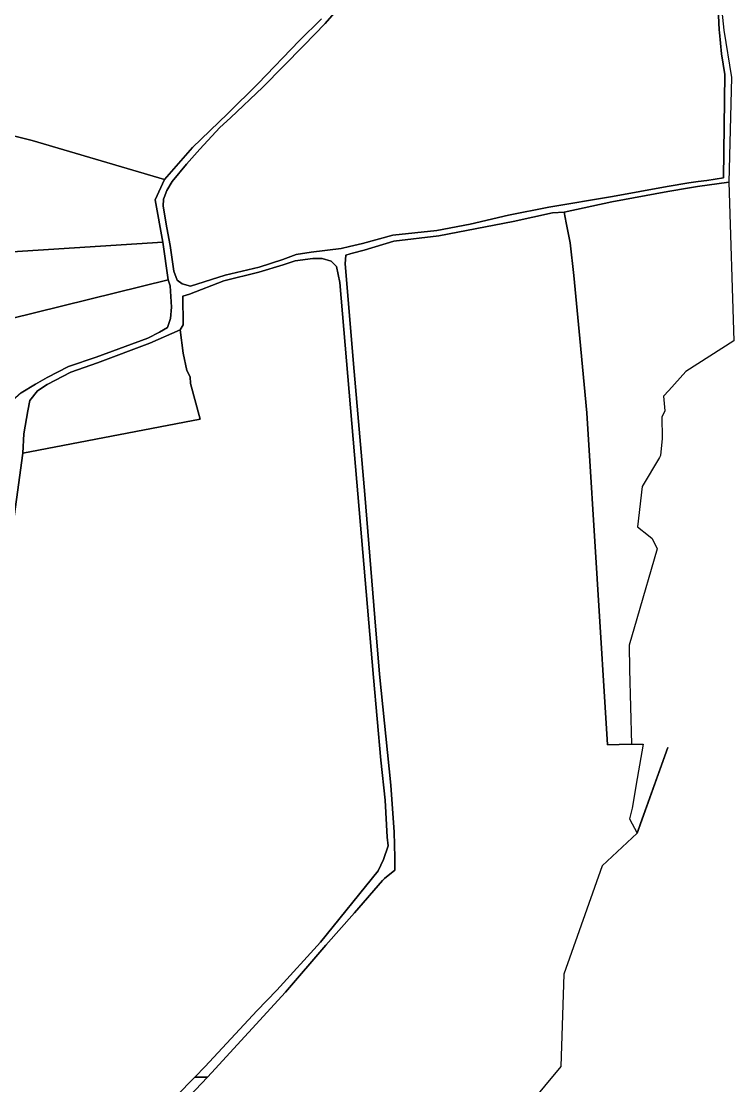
# Model space of a CAD drawing. Extents: x 542555 to 550520, y 1840485 to 1846995.
# Drawn here: x 549643 to 550012, y 1842996 to 1843547 of the extents above; entities that cross this region are included whole.
import ezdxf

# ---------------------------------------------------------------- set-up
doc = ezdxf.new("R2010")
doc.units = 0
doc.layers.add('Level 30', color=7, linetype='Continuous')

msp = doc.modelspace()

# ---------------------------------------------------------------- linework, layer by layer
at = {"layer": 'Level 30'}
for points in [[(550004.07, 1843554.13), (550004.72, 1843542.82), (550004.7207, 1843542.8089), (550004.8, 1843541.47), (550005.89, 1843530.48), (550007.63, 1843519.76), (550006.86, 1843466.17), (549998.34, 1843464.79), (549993.7107, 1843464.2001), (549993.71, 1843464.2), (549988.94, 1843463.6), (549977.69, 1843461.61), (549949.32, 1843456.41), (549916.48, 1843450.86), (549895.48, 1843446.72), (549875.73, 1843442.04), (549858.42, 1843438.85), (549835.56, 1843436.46), (549819.9, 1843432.1), (549813.1, 1843430.57), (549808.73, 1843429.58), (549793.31, 1843427.65), (549785.43, 1843426.37), (549778.52, 1843423.88), (549766.31, 1843419.88), (549748.79, 1843415.76), (549730.76, 1843410.05), (549726.52, 1843411.15), (549723.89, 1843413.08), (549722.07, 1843417.67), (549720.14, 1843431.05), (549718.49, 1843440.19), (549716.54, 1843451.44), (549716.71, 1843455.02), (549717.13, 1843455.98), (549718.45, 1843459.56), (549721.17, 1843464.28), (549728.76, 1843473.23), (549735.62, 1843481), (549745.9, 1843492.14), (549751.42, 1843497.31), (549768.19, 1843513.17), (549789.41, 1843534.76), (549800.46, 1843546.17), (549822.35, 1843571.43)], [(549822.35, 1843571.43), (549800.46, 1843546.17), (549789.41, 1843534.76), (549768.19, 1843513.17), (549751.42, 1843497.31), (549745.9, 1843492.14), (549735.62, 1843481), (549728.76, 1843473.23), (549721.17, 1843464.28), (549718.45, 1843459.56), (549717.13, 1843455.98), (549716.71, 1843455.02), (549716.54, 1843451.44), (549718.49, 1843440.19), (549720.14, 1843431.05), (549722.07, 1843417.67), (549723.89, 1843413.08), (549726.52, 1843411.15), (549730.76, 1843410.05), (549748.79, 1843415.76), (549766.31, 1843419.88), (549778.52, 1843423.88), (549785.43, 1843426.37), (549793.31, 1843427.65), (549808.73, 1843429.58), (549813.1, 1843430.57), (549819.9, 1843432.1), (549835.56, 1843436.46), (549858.42, 1843438.85), (549875.73, 1843442.04), (549895.48, 1843446.72), (549916.48, 1843450.86), (549949.32, 1843456.41), (549977.69, 1843461.61), (549988.94, 1843463.6), (549993.71, 1843464.2), (549993.7107, 1843464.2001), (549998.34, 1843464.79), (550006.86, 1843466.17), (550007.63, 1843519.76), (550005.89, 1843530.48), (550004.8, 1843541.47), (550004.7207, 1843542.8089), (550004.72, 1843542.82), (550004.07, 1843554.13)], [(549798.67, 1843548.63), (549787.11, 1843537.13), (549765.8, 1843514.98), (549749.95, 1843499.3), (549731.86, 1843481.93), (549717.29, 1843465.21), (549648.78, 1843485.52), (549636.92, 1843488.34), (549634.61, 1843499.96), (549629.8, 1843511.21), (549632.27, 1843524.04), (549634.71, 1843530.24), (549633.71, 1843541.62), (549631.92, 1843552.44)], [(550006.0794, 1843552.5097), (550007, 1843542.75), (550011.12, 1843518.13), (550009.62, 1843463.87), (549993.3452, 1843461.5907), (549993.34, 1843461.59), (549989.32, 1843461.02), (549978.11, 1843459.04), (549949.11, 1843453.72), (549924.36, 1843448.34), (549918.3, 1843448.01), (549897.95, 1843443.58), (549859.47, 1843436.11), (549836.18, 1843433.37), (549820.8, 1843428.63), (549814.61, 1843427.14), (549813.47, 1843426.8), (549811.17, 1843426.12), (549810.87, 1843421.54), (549815.55, 1843365.72), (549821.06, 1843302), (549826.23, 1843238.13), (549828.6, 1843208.93), (549834.54, 1843151.41), (549836.23, 1843127.03), (549836.59, 1843113.78), (549836.68, 1843107.3), (549831.31, 1843102.95), (549830.27, 1843101.88), (549815.78, 1843085.13), (549800.87, 1843068.31), (549780.04, 1843044.07), (549741.69, 1843002.2), (549739.6, 1843000), (549733.02, 1843000), (549738.4, 1843005.44), (549765.12, 1843034.4), (549775.49, 1843045.01), (549798.04, 1843070.03), (549827.97, 1843106.85), (549830.67, 1843112.84), (549833.16, 1843119.88), (549832.61, 1843124.43), (549831.66, 1843143.49), (549829.4, 1843164.22), (549825.58, 1843207.19), (549815.01, 1843330.6), (549808.17, 1843411.82), (549806.43, 1843420.16), (549803.61, 1843422.9), (549798.93, 1843424.24), (549794.12, 1843424.27), (549784.96, 1843423.11), (549778.68, 1843421.07), (549766.11, 1843417.15), (549747.98, 1843412.77), (549730.2, 1843405.85), (549726.84, 1843404.77), (549727.03, 1843389.85), (549725.47, 1843387.38), (549709.74, 1843380.37), (549682.56, 1843370.3), (549668.69, 1843365.37), (549656.5, 1843359.04), (549651.44, 1843355.72), (549647.57, 1843350.64), (549646.45, 1843345.41), (549644.36, 1843333.47), (549643.9, 1843323.45), (549634.56, 1843255.08)], [(549642.97, 1843354.75), (549650.48, 1843359.14), (549656.47, 1843362.58), (549667.63, 1843368.33), (549681.83, 1843373.18), (549708.68, 1843383), (549714.76, 1843386.1), (549718.86, 1843388.62), (549720.37, 1843393.15), (549720.99, 1843399.07), (549720.22, 1843410.22), (549719.2, 1843413.33), (549716.44, 1843432.71), (549712.43, 1843454.67), (549717.29, 1843465.21), (549731.86, 1843481.93), (549749.95, 1843499.3), (549765.8, 1843514.98), (549787.11, 1843537.13), (549798.67, 1843548.63)], [(549727.28, 1842987.03), (549739.6, 1843000), (549741.69, 1843002.2), (549780.04, 1843044.07), (549800.87, 1843068.31), (549815.78, 1843085.13), (549830.27, 1843101.88), (549831.31, 1843102.95), (549836.68, 1843107.3), (549836.59, 1843113.78), (549836.23, 1843127.03), (549834.54, 1843151.41), (549828.6, 1843208.93), (549826.23, 1843238.13), (549821.06, 1843302), (549815.55, 1843365.72), (549810.87, 1843421.54), (549811.17, 1843426.12), (549813.47, 1843426.8), (549814.61, 1843427.14), (549820.8, 1843428.63), (549836.18, 1843433.37), (549859.47, 1843436.11), (549897.95, 1843443.58), (549918.3, 1843448.01), (549924.36, 1843448.34), (549925.32, 1843442.74), (549927.38, 1843432.45), (549929.42, 1843415.5), (549932.54, 1843382.85), (549936.11, 1843344.32), (549946.78, 1843172.26), (549952.8482, 1843172.4499), (549952.85, 1843172.45), (549959.18, 1843172.65), (549965.34, 1843172.59), (549962.19, 1843154.81), (549959.54, 1843139.32), (549958.23, 1843133.86), (549962.08, 1843126.38), (549944.03, 1843109.49), (549924.23, 1843053.34), (549922.58, 1843005.44), (549889.56, 1842965.8)], [(549634.56, 1843255.08), (549643.9, 1843323.45), (549735.82, 1843340.99), (549730.76, 1843359.52), (549730.51, 1843362.93), (549728.91, 1843366.28), (549726.92, 1843375.29), (549725.47, 1843387.38), (549727.03, 1843389.85), (549726.84, 1843404.77), (549730.2, 1843405.85), (549747.98, 1843412.77), (549766.11, 1843417.15), (549778.68, 1843421.07), (549784.96, 1843423.11), (549794.12, 1843424.27), (549798.93, 1843424.24), (549803.61, 1843422.9), (549806.43, 1843420.16), (549808.17, 1843411.82), (549815.01, 1843330.6), (549825.58, 1843207.19), (549829.4, 1843164.22), (549831.66, 1843143.49), (549832.61, 1843124.43), (549833.16, 1843119.88), (549830.67, 1843112.84), (549827.97, 1843106.85), (549798.04, 1843070.03), (549775.49, 1843045.01), (549765.12, 1843034.4), (549738.4, 1843005.44), (549733.02, 1843000), (549723.25, 1842990.11)], [(549723.25, 1842990.11), (549733.02, 1843000), (549739.6, 1843000), (549727.28, 1842987.03)]]:
    msp.add_lwpolyline(points, dxfattribs=at)
for points in [[(549636.92, 1843488.34), (549648.78, 1843485.52), (549717.29, 1843465.21), (549712.43, 1843454.67), (549716.44, 1843432.71), (549638.42, 1843427.83), (549637.67, 1843433.94), (549622.89, 1843434.88), (549617.69, 1843433.66), (549626.63, 1843449.67), (549627.31, 1843454.49), (549626.31, 1843458.4), (549623.53, 1843461.72), (549623.232, 1843469.1833), (549623.08, 1843472.99), (549625.8808, 1843475.2122), (549632.81, 1843480.71), (549635.94, 1843487.23)], [(550009.62, 1843463.87), (550012.18, 1843381.56), (549987.45, 1843365.77), (549978.5477, 1843355.9391), (549975.85, 1843352.96), (549976.53, 1843345.34), (549975.01, 1843341.99), (549975.097, 1843331.3024), (549975.1, 1843330.94), (549974.25, 1843322.16), (549973.6834, 1843321.2091), (549964.74, 1843306.2), (549962.31, 1843285.2), (549968.0057, 1843280.6717), (549969.97, 1843279.11), (549972.51, 1843273.78), (549961.9713, 1843237.5872), (549957.98, 1843223.88), (549958.2768, 1843211.2092), (549959.18, 1843172.65), (549952.85, 1843172.45), (549952.8482, 1843172.4499), (549946.78, 1843172.26), (549936.11, 1843344.32), (549932.54, 1843382.85), (549929.42, 1843415.5), (549927.38, 1843432.45), (549925.32, 1843442.74), (549924.36, 1843448.34), (549949.11, 1843453.72), (549978.11, 1843459.04), (549989.32, 1843461.02), (549993.34, 1843461.59), (549993.3452, 1843461.5907)], [(549719.2, 1843413.33), (549623.12, 1843389.65), (549622.9072, 1843392.1059), (549622.53, 1843396.46), (549622.4935, 1843397.0673), (549622.03, 1843404.78), (549618.56, 1843409.8), (549619.02, 1843422.51), (549617.69, 1843433.66), (549622.89, 1843434.88), (549637.67, 1843433.94), (549638.42, 1843427.83), (549716.44, 1843432.71)], [(549720.22, 1843410.22), (549720.99, 1843399.07), (549720.37, 1843393.15), (549718.86, 1843388.62), (549714.76, 1843386.1), (549708.68, 1843383), (549681.83, 1843373.18), (549667.63, 1843368.33), (549656.47, 1843362.58), (549650.48, 1843359.14), (549642.97, 1843354.75), (549631.24, 1843344.52), (549624.49, 1843336.56), (549619.59, 1843332.59), (549615.32, 1843337.16), (549616.75, 1843348.6), (549614.36, 1843356.05), (549614.5735, 1843368.6061), (549614.62, 1843371.34), (549617.0942, 1843376.6696), (549623.12, 1843389.65), (549719.2, 1843413.33)], [(549735.82, 1843340.99), (549643.9, 1843323.45), (549644.36, 1843333.47), (549646.45, 1843345.41), (549647.57, 1843350.64), (549651.44, 1843355.72), (549656.5, 1843359.04), (549668.69, 1843365.37), (549682.56, 1843370.3), (549709.74, 1843380.37), (549725.47, 1843387.38), (549726.92, 1843375.29), (549728.91, 1843366.28), (549730.51, 1843362.93), (549730.76, 1843359.52)], [(549978.04, 1843170.92), (549962.08, 1843126.38), (549963.88, 1843131.42)]]:
    msp.add_lwpolyline(points, close=True, dxfattribs=at)

doc.saveas('drawing.dxf')
